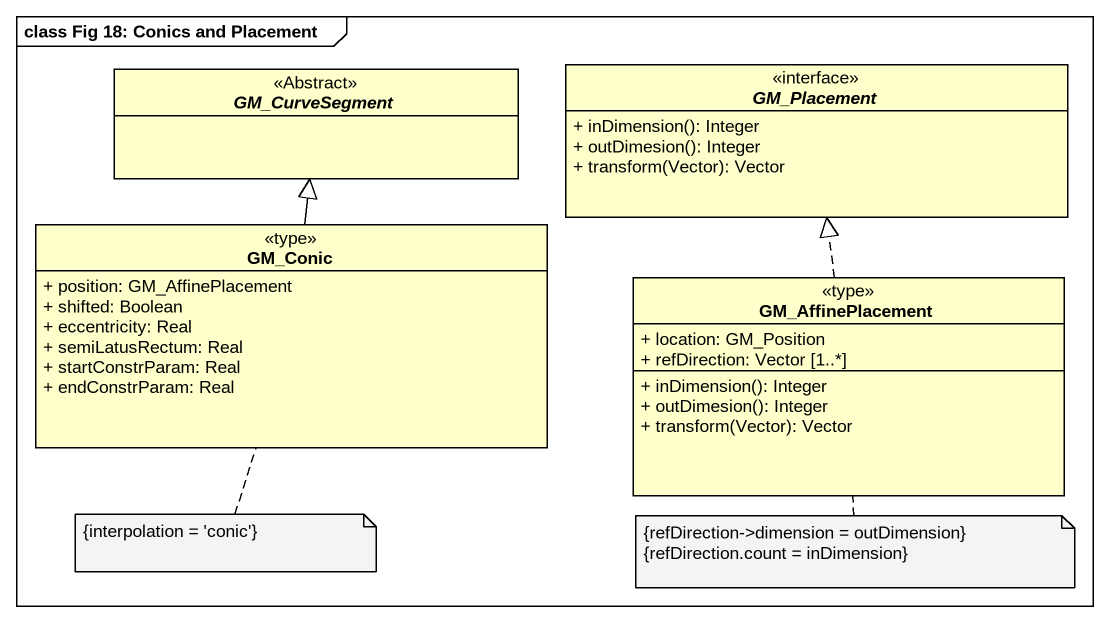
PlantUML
@startuml
mainframe class Fig 18: Conics and Placement
hide circle
hide empty members
skinparam classAttributeIconSize 0
abstract class GM_CurveSegment <<Abstract>>
interface GM_Placement <<interface>> {
  + inDimension(): Integer
  + outDimesion(): Integer
  + transform(Vector): Vector
}
class GM_Conic <<type>> {
  + position: GM_AffinePlacement
  + shifted: Boolean
  + eccentricity: Real
  + semiLatusRectum: Real
  + startConstrParam: Real
  + endConstrParam: Real
}
class GM_AffinePlacement <<type>> {
  + location: GM_Position
  + refDirection: Vector [1..*]
  + inDimension(): Integer
  + outDimesion(): Integer
  + transform(Vector): Vector
}
GM_Conic -up-|> GM_CurveSegment
GM_AffinePlacement .up.|> GM_Placement
note bottom of GM_Conic : {interpolation = 'conic'}
note bottom of GM_AffinePlacement
  {refDirection->dimension = outDimension}
  {refDirection.count = inDimension}
end note
@enduml
